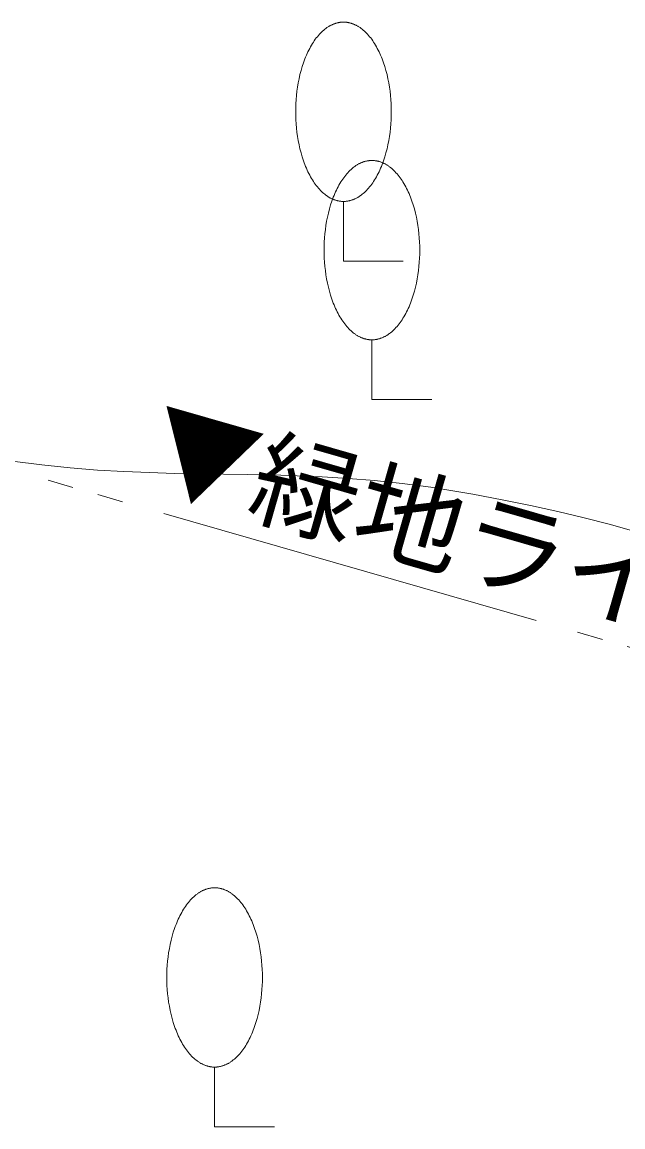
# Model space of a CAD drawing. Units: millimetres at full size, sheet at 1:200; details may follow other scales. Extents: x -40000 to 40000, y -27700 to 27700.
# Drawn here: x -15102 to -12309, y 3152 to 8286 of the extents above; entities that cross this region are included whole.
import ezdxf
from ezdxf.enums import TextEntityAlignment as Align

# ---------------------------------------------------------------- set-up
doc = ezdxf.new("R2010")
doc.units = ezdxf.units.MM
doc.header["$LTSCALE"] = 200
doc.linetypes.add('DOUBLE_CHAIN2', pattern=[12.8, 9, -1, 0.6, -0.6, 0.6, -1])
for name, color, linetype, lineweight in [('0-4_外構２', 6, 'Continuous', 13), ('0-9_雨水ルート', 134, 'Continuous', 9), ('C-0_Layer192', 8, 'Continuous', 18), ('C-D_文字', 1, 'Continuous', 18)]:
    doc.layers.add(name, color=color, linetype=linetype, lineweight=lineweight)
doc.styles.add('ＭＳ ゴシック', font='')
doc.styles.get('ＭＳ ゴシック').set_extended_font_data('MS Gothic')

msp = doc.modelspace()

# ---------------------------------------------------------------- linework, layer by layer
at = {"layer": '0-4_外構２'}
msp.add_lwpolyline([(-12258.1, 5919.8), (-12372.4, 5952), (-12490, 5982.6), (-12611.6, 6011.8), (-12738, 6039.7), (-12869.7, 6066.4), (-13007.5, 6092.2), (-13063, 6102), (-13202.1, 6124.2), (-13335.2, 6141.8), (-13463.1, 6155.4), (-13586.6, 6165.6), (-13706.5, 6173), (-13823.5, 6178), (-13938.5, 6181.3), (-14052.2, 6183.4), (-14165.4, 6185), (-14278.9, 6186.6), (-14393.5, 6188.7), (-14510, 6192), (-14629.1, 6196.9), (-14751.6, 6204.2), (-14878.4, 6214.2), (-15010.3, 6227.7), (-15147.9, 6245.2)], dxfattribs=at)
at = {"layer": '0-9_雨水ルート'}
for points in [[(-13607.9, 8285.9), (-13610.4, 8285.8), (-13612.8, 8285.8), (-13615.3, 8285.6), (-13617.8, 8285.4), (-13620.3, 8285.2), (-13622.8, 8284.9), (-13625.3, 8284.6), (-13627.9, 8284.2), (-13630.4, 8283.7), (-13632.9, 8283.2), (-13635.5, 8282.6), (-13638.1, 8282), (-13640.6, 8281.3), (-13643.2, 8280.6), (-13645.8, 8279.8), (-13648.3, 8278.9), (-13650.9, 8278), (-13653.5, 8277), (-13656.1, 8275.9), (-13658.7, 8274.8), (-13661.3, 8273.7), (-13663.9, 8272.4), (-13666.5, 8271.1), (-13669.1, 8269.8), (-13671.6, 8268.3), (-13674.2, 8266.9), (-13676.8, 8265.3), (-13679.4, 8263.7), (-13682, 8262), (-13684.6, 8260.3), (-13687.1, 8258.5), (-13689.7, 8256.6), (-13694.8, 8252.7), (-13699.9, 8248.5), (-13705, 8244), (-13710, 8239.3), (-13714.9, 8234.3), (-13719.9, 8229.1), (-13724.7, 8223.6)], [(-13495.9, 8229.1), (-13500.8, 8234.3), (-13505.8, 8239.3), (-13510.8, 8244), (-13515.9, 8248.5), (-13521, 8252.7), (-13526.1, 8256.6), (-13528.6, 8258.5), (-13531.2, 8260.3), (-13533.8, 8262), (-13536.4, 8263.7), (-13539, 8265.3), (-13541.5, 8266.9), (-13544.1, 8268.3), (-13546.7, 8269.8), (-13549.3, 8271.1), (-13551.9, 8272.4), (-13554.5, 8273.7), (-13557.1, 8274.8), (-13559.7, 8275.9), (-13562.3, 8277), (-13564.9, 8278), (-13567.4, 8278.9), (-13570, 8279.8), (-13572.6, 8280.6), (-13575.2, 8281.3), (-13577.7, 8282), (-13580.3, 8282.6), (-13582.8, 8283.2), (-13585.4, 8283.7), (-13587.9, 8284.2), (-13590.4, 8284.6), (-13593, 8284.9), (-13595.5, 8285.2), (-13598, 8285.4), (-13600.5, 8285.6), (-13603, 8285.8), (-13605.4, 8285.8), (-13607.9, 8285.9)], [(-13724.7, 8223.6), (-13729.5, 8217.9), (-13734.3, 8212), (-13738.9, 8205.8), (-13743.5, 8199.3), (-13748, 8192.6), (-13752.4, 8185.8), (-13756.7, 8178.6), (-13760.9, 8171.3), (-13765.1, 8163.8), (-13769.1, 8156.1), (-13773, 8148.1), (-13776.8, 8140.1), (-13780.5, 8131.8), (-13784, 8123.3), (-13787.4, 8114.8), (-13790.8, 8106), (-13793.9, 8097.2), (-13799.9, 8079), (-13805.3, 8060.5), (-13810.2, 8041.6), (-13814.6, 8022.5), (-13818.3, 8003.2), (-13821.6, 7983.8), (-13824.3, 7964.3), (-13826.5, 7944.9), (-13828.1, 7925.6), (-13829.3, 7906.5), (-13829.9, 7887.7), (-13830.2, 7869.1), (-13829.9, 7850.5), (-13829.3, 7831.6), (-13828.1, 7812.5), (-13826.5, 7793.3), (-13824.3, 7773.9), (-13821.6, 7754.4), (-13818.3, 7735), (-13814.6, 7715.7), (-13810.2, 7696.6), (-13805.3, 7677.7)], [(-13405.6, 7696.6), (-13401.2, 7715.7), (-13397.4, 7735), (-13394.2, 7754.4), (-13391.5, 7773.9), (-13389.3, 7793.3), (-13387.7, 7812.5), (-13386.5, 7831.6), (-13385.8, 7850.5), (-13385.6, 7869.1), (-13385.8, 7887.7), (-13386.5, 7906.5), (-13387.7, 7925.6), (-13389.3, 7944.9), (-13391.5, 7964.3), (-13394.2, 7983.8), (-13397.4, 8003.2), (-13401.2, 8022.5), (-13405.6, 8041.6), (-13410.5, 8060.5), (-13415.9, 8079), (-13421.9, 8097.2), (-13425, 8106), (-13428.3, 8114.8), (-13431.8, 8123.3), (-13435.3, 8131.8), (-13439, 8140.1), (-13442.8, 8148.1), (-13446.7, 8156.1), (-13450.7, 8163.8), (-13454.8, 8171.3), (-13459.1, 8178.6), (-13463.4, 8185.8), (-13467.8, 8192.6), (-13472.3, 8199.3), (-13476.9, 8205.8), (-13481.5, 8212), (-13486.3, 8217.9), (-13491.1, 8223.6), (-13495.9, 8229.1)], [(-13805.3, 7677.7), (-13799.9, 7659.2), (-13793.9, 7641), (-13790.8, 7632.2), (-13787.4, 7623.4), (-13784, 7614.8), (-13780.5, 7606.4), (-13776.8, 7598.1), (-13773, 7590), (-13769.1, 7582.1), (-13765.1, 7574.4), (-13760.9, 7566.9), (-13756.7, 7559.6), (-13752.4, 7552.4), (-13748, 7545.5), (-13743.5, 7538.9), (-13738.9, 7532.4), (-13734.3, 7526.2), (-13729.5, 7520.3), (-13724.7, 7514.6), (-13719.9, 7509.1), (-13714.9, 7503.9), (-13710, 7498.9), (-13705, 7494.2), (-13699.9, 7489.7), (-13694.8, 7485.5), (-13689.7, 7481.6), (-13687.1, 7479.7), (-13684.6, 7477.9), (-13682, 7476.2), (-13679.4, 7474.5), (-13676.8, 7472.9), (-13674.2, 7471.3), (-13671.6, 7469.8), (-13669.1, 7468.4), (-13666.5, 7467.1), (-13663.9, 7465.8), (-13661.3, 7464.5), (-13658.7, 7463.4), (-13656.1, 7462.3)], [(-13557.1, 7463.4), (-13554.5, 7464.5), (-13551.9, 7465.8), (-13549.3, 7467.1), (-13546.7, 7468.4), (-13544.1, 7469.8), (-13541.5, 7471.3), (-13539, 7472.9), (-13536.4, 7474.5), (-13533.8, 7476.2), (-13531.2, 7477.9), (-13528.6, 7479.7), (-13526.1, 7481.6), (-13521, 7485.5), (-13515.9, 7489.7), (-13510.8, 7494.2), (-13505.8, 7498.9), (-13500.8, 7503.9), (-13495.9, 7509.1), (-13491.1, 7514.6), (-13486.3, 7520.3), (-13481.5, 7526.2), (-13476.9, 7532.4), (-13472.3, 7538.9), (-13467.8, 7545.5), (-13463.4, 7552.4), (-13459.1, 7559.6), (-13454.8, 7566.9), (-13450.7, 7574.4), (-13446.7, 7582.1), (-13442.8, 7590), (-13439, 7598.1), (-13435.3, 7606.4), (-13431.8, 7614.8), (-13428.3, 7623.4), (-13425, 7632.2), (-13421.9, 7641), (-13415.9, 7659.2), (-13410.5, 7677.7), (-13405.6, 7696.6)], [(-13475.9, 7642.9), (-13478.4, 7642.8), (-13480.8, 7642.8), (-13483.3, 7642.6), (-13485.8, 7642.4), (-13488.3, 7642.2), (-13490.8, 7641.9), (-13493.3, 7641.6), (-13495.9, 7641.2), (-13498.4, 7640.7), (-13500.9, 7640.2), (-13503.5, 7639.6), (-13506.1, 7639), (-13508.6, 7638.3), (-13511.2, 7637.6), (-13513.8, 7636.8), (-13516.3, 7635.9), (-13518.9, 7635), (-13521.5, 7634), (-13524.1, 7632.9), (-13526.7, 7631.8), (-13529.3, 7630.7), (-13531.9, 7629.4), (-13534.5, 7628.1), (-13537.1, 7626.8), (-13539.6, 7625.3), (-13542.2, 7623.9), (-13544.8, 7622.3), (-13547.4, 7620.7), (-13550, 7619), (-13552.6, 7617.3), (-13555.1, 7615.5), (-13557.7, 7613.6), (-13562.8, 7609.7), (-13567.9, 7605.5), (-13573, 7601), (-13578, 7596.3), (-13582.9, 7591.3), (-13587.9, 7586.1), (-13592.7, 7580.6)], [(-13363.9, 7586.1), (-13368.8, 7591.3), (-13373.8, 7596.3), (-13378.8, 7601), (-13383.9, 7605.5), (-13389, 7609.7), (-13394.1, 7613.6), (-13396.6, 7615.5), (-13399.2, 7617.3), (-13401.8, 7619), (-13404.4, 7620.7), (-13407, 7622.3), (-13409.5, 7623.9), (-13412.1, 7625.3), (-13414.7, 7626.8), (-13417.3, 7628.1), (-13419.9, 7629.4), (-13422.5, 7630.7), (-13425.1, 7631.8), (-13427.7, 7632.9), (-13430.3, 7634), (-13432.9, 7635), (-13435.4, 7635.9), (-13438, 7636.8), (-13440.6, 7637.6), (-13443.2, 7638.3), (-13445.7, 7639), (-13448.3, 7639.6), (-13450.8, 7640.2), (-13453.4, 7640.7), (-13455.9, 7641.2), (-13458.4, 7641.6), (-13461, 7641.9), (-13463.5, 7642.2), (-13466, 7642.4), (-13468.5, 7642.6), (-13471, 7642.8), (-13473.4, 7642.8), (-13475.9, 7642.9)], [(-13592.7, 7580.6), (-13597.5, 7574.9), (-13602.3, 7569), (-13606.9, 7562.8), (-13611.5, 7556.3), (-13616, 7549.7), (-13620.4, 7542.8), (-13624.7, 7535.6), (-13628.9, 7528.3), (-13633.1, 7520.8), (-13637.1, 7513.1), (-13641, 7505.1), (-13644.8, 7497.1), (-13648.5, 7488.8), (-13652, 7480.3), (-13655.4, 7471.8), (-13658.8, 7463), (-13661.9, 7454.2), (-13667.9, 7436), (-13673.3, 7417.5), (-13678.2, 7398.6), (-13682.6, 7379.5), (-13686.3, 7360.2), (-13689.6, 7340.8), (-13692.3, 7321.3), (-13694.5, 7301.9), (-13696.1, 7282.7), (-13697.3, 7263.5), (-13697.9, 7244.7), (-13698.2, 7226.1), (-13697.9, 7207.5), (-13697.3, 7188.7), (-13696.1, 7169.5), (-13694.5, 7150.3), (-13692.3, 7130.9), (-13689.6, 7111.4), (-13686.3, 7092), (-13682.6, 7072.7), (-13678.2, 7053.6), (-13673.3, 7034.7)], [(-13273.6, 7053.6), (-13269.2, 7072.7), (-13265.4, 7092), (-13262.2, 7111.4), (-13259.5, 7130.9), (-13257.3, 7150.3), (-13255.7, 7169.5), (-13254.5, 7188.7), (-13253.8, 7207.5), (-13253.6, 7226.1), (-13253.8, 7244.7), (-13254.5, 7263.5), (-13255.7, 7282.7), (-13257.3, 7301.9), (-13259.5, 7321.3), (-13262.2, 7340.8), (-13265.4, 7360.2), (-13269.2, 7379.5), (-13273.6, 7398.6), (-13278.5, 7417.5), (-13283.9, 7436), (-13289.9, 7454.2), (-13293, 7463), (-13296.3, 7471.8), (-13299.8, 7480.3), (-13303.3, 7488.8), (-13307, 7497.1), (-13310.8, 7505.1), (-13314.7, 7513.1), (-13318.7, 7520.8), (-13322.8, 7528.3), (-13327.1, 7535.6), (-13331.4, 7542.8), (-13335.8, 7549.7), (-13340.3, 7556.3), (-13344.9, 7562.8), (-13349.5, 7569), (-13354.3, 7574.9), (-13359.1, 7580.6), (-13363.9, 7586.1)], [(-13656.1, 7462.3), (-13653.5, 7461.2), (-13650.9, 7460.2), (-13648.3, 7459.3), (-13645.8, 7458.4), (-13643.2, 7457.6), (-13640.6, 7456.9), (-13638.1, 7456.2), (-13635.5, 7455.6), (-13632.9, 7455), (-13630.4, 7454.5), (-13627.9, 7454), (-13625.3, 7453.6), (-13622.8, 7453.3), (-13620.3, 7453), (-13617.8, 7452.8), (-13615.3, 7452.6), (-13612.8, 7452.4), (-13610.4, 7452.4), (-13607.9, 7452.3), (-13605.4, 7452.4), (-13603, 7452.4), (-13600.5, 7452.6), (-13598, 7452.8), (-13595.5, 7453), (-13593, 7453.3), (-13590.4, 7453.6), (-13587.9, 7454), (-13585.4, 7454.5), (-13582.8, 7455), (-13580.3, 7455.6), (-13577.7, 7456.2), (-13575.2, 7456.9), (-13572.6, 7457.6), (-13570, 7458.4), (-13567.4, 7459.3), (-13564.9, 7460.2), (-13562.3, 7461.2), (-13559.7, 7462.3), (-13557.1, 7463.4)], [(-13607.9, 7452.3), (-13607.9, 7174.5), (-13330.1, 7174.5)], [(-13673.3, 7034.7), (-13667.9, 7016.2), (-13661.9, 6998), (-13658.8, 6989.2), (-13655.4, 6980.4), (-13652, 6971.9), (-13648.5, 6963.4), (-13644.8, 6955.1), (-13641, 6947), (-13637.1, 6939.1), (-13633.1, 6931.4), (-13628.9, 6923.9), (-13624.7, 6916.6), (-13620.4, 6909.4), (-13616, 6902.5), (-13611.5, 6895.9), (-13606.9, 6889.4), (-13602.3, 6883.2), (-13597.5, 6877.3), (-13592.7, 6871.6), (-13587.9, 6866.1), (-13582.9, 6860.9), (-13578, 6855.9), (-13573, 6851.2), (-13567.9, 6846.7), (-13562.8, 6842.5), (-13557.7, 6838.6), (-13555.1, 6836.7), (-13552.6, 6834.9), (-13550, 6833.2), (-13547.4, 6831.5), (-13544.8, 6829.9), (-13542.2, 6828.3), (-13539.6, 6826.9), (-13537.1, 6825.4), (-13534.5, 6824.1), (-13531.9, 6822.8), (-13529.3, 6821.5), (-13526.7, 6820.4), (-13524.1, 6819.3)], [(-13425.1, 6820.4), (-13422.5, 6821.5), (-13419.9, 6822.8), (-13417.3, 6824.1), (-13414.7, 6825.4), (-13412.1, 6826.9), (-13409.5, 6828.3), (-13407, 6829.9), (-13404.4, 6831.5), (-13401.8, 6833.2), (-13399.2, 6834.9), (-13396.6, 6836.7), (-13394.1, 6838.6), (-13389, 6842.5), (-13383.9, 6846.7), (-13378.8, 6851.2), (-13373.8, 6855.9), (-13368.8, 6860.9), (-13363.9, 6866.1), (-13359.1, 6871.6), (-13354.3, 6877.3), (-13349.5, 6883.2), (-13344.9, 6889.4), (-13340.3, 6895.9), (-13335.8, 6902.5), (-13331.4, 6909.4), (-13327.1, 6916.6), (-13322.8, 6923.9), (-13318.7, 6931.4), (-13314.7, 6939.1), (-13310.8, 6947), (-13307, 6955.1), (-13303.3, 6963.4), (-13299.8, 6971.9), (-13296.3, 6980.4), (-13293, 6989.2), (-13289.9, 6998), (-13283.9, 7016.2), (-13278.5, 7034.7), (-13273.6, 7053.6)], [(-13524.1, 6819.3), (-13521.5, 6818.2), (-13518.9, 6817.2), (-13516.3, 6816.3), (-13513.8, 6815.4), (-13511.2, 6814.6), (-13508.6, 6813.9), (-13506.1, 6813.2), (-13503.5, 6812.6), (-13500.9, 6812), (-13498.4, 6811.5), (-13495.9, 6811), (-13493.3, 6810.6), (-13490.8, 6810.3), (-13488.3, 6810), (-13485.8, 6809.8), (-13483.3, 6809.6), (-13480.8, 6809.4), (-13478.4, 6809.4), (-13475.9, 6809.3), (-13473.4, 6809.4), (-13471, 6809.4), (-13468.5, 6809.6), (-13466, 6809.8), (-13463.5, 6810), (-13461, 6810.3), (-13458.4, 6810.6), (-13455.9, 6811), (-13453.4, 6811.5), (-13450.8, 6812), (-13448.3, 6812.6), (-13445.7, 6813.2), (-13443.2, 6813.9), (-13440.6, 6814.6), (-13438, 6815.4), (-13435.4, 6816.3), (-13432.9, 6817.2), (-13430.3, 6818.2), (-13427.7, 6819.3), (-13425.1, 6820.4)], [(-13475.9, 6809.3), (-13475.9, 6531.5), (-13198.1, 6531.5)], [(-14206.9, 4262.9), (-14209.4, 4262.8), (-14211.8, 4262.8), (-14214.3, 4262.6), (-14216.8, 4262.5), (-14219.3, 4262.2), (-14221.8, 4261.9), (-14224.3, 4261.6), (-14226.9, 4261.2), (-14229.4, 4260.7), (-14231.9, 4260.2), (-14234.5, 4259.6), (-14237.1, 4259), (-14239.6, 4258.3), (-14242.2, 4257.6), (-14244.8, 4256.8), (-14247.3, 4255.9), (-14249.9, 4255), (-14252.5, 4254), (-14255.1, 4252.9), (-14257.7, 4251.8), (-14260.3, 4250.7), (-14262.9, 4249.4), (-14265.5, 4248.1), (-14268, 4246.8), (-14270.6, 4245.4), (-14273.2, 4243.9), (-14275.8, 4242.3), (-14278.4, 4240.7), (-14281, 4239), (-14283.6, 4237.3), (-14286.1, 4235.5), (-14288.7, 4233.6), (-14293.8, 4229.7), (-14298.9, 4225.5), (-14304, 4221), (-14309, 4216.3), (-14313.9, 4211.3), (-14318.9, 4206.1), (-14323.7, 4200.7)], [(-14094.9, 4206.1), (-14099.8, 4211.3), (-14104.8, 4216.3), (-14109.8, 4221), (-14114.9, 4225.5), (-14120, 4229.7), (-14125.1, 4233.6), (-14127.6, 4235.5), (-14130.2, 4237.3), (-14132.8, 4239), (-14135.4, 4240.7), (-14138, 4242.3), (-14140.5, 4243.9), (-14143.1, 4245.4), (-14145.7, 4246.8), (-14148.3, 4248.1), (-14150.9, 4249.4), (-14153.5, 4250.7), (-14156.1, 4251.8), (-14158.7, 4252.9), (-14161.3, 4254), (-14163.9, 4255), (-14166.4, 4255.9), (-14169, 4256.8), (-14171.6, 4257.6), (-14174.2, 4258.3), (-14176.7, 4259), (-14179.3, 4259.6), (-14181.8, 4260.2), (-14184.4, 4260.7), (-14186.9, 4261.2), (-14189.4, 4261.6), (-14192, 4261.9), (-14194.5, 4262.2), (-14197, 4262.5), (-14199.5, 4262.6), (-14202, 4262.8), (-14204.4, 4262.8), (-14206.9, 4262.9)], [(-14323.7, 4200.7), (-14328.5, 4194.9), (-14333.2, 4189), (-14337.9, 4182.8), (-14342.5, 4176.3), (-14347, 4169.7), (-14351.4, 4162.8), (-14355.7, 4155.7), (-14359.9, 4148.3), (-14364.1, 4140.8), (-14368.1, 4133.1), (-14372, 4125.2), (-14375.8, 4117.1), (-14379.5, 4108.8), (-14383, 4100.4), (-14386.4, 4091.8), (-14389.7, 4083), (-14392.9, 4074.2), (-14398.9, 4056.1), (-14404.3, 4037.5), (-14409.2, 4018.6), (-14413.6, 3999.5), (-14417.3, 3980.2), (-14420.6, 3960.8), (-14423.3, 3941.3), (-14425.5, 3921.9), (-14427.1, 3902.7), (-14428.3, 3883.6), (-14428.9, 3864.7), (-14429.2, 3846.1), (-14428.9, 3827.5), (-14428.3, 3808.7), (-14427.1, 3789.6), (-14425.5, 3770.3), (-14423.3, 3750.9), (-14420.6, 3731.4), (-14417.3, 3712), (-14413.6, 3692.7), (-14409.2, 3673.6), (-14404.3, 3654.7)], [(-14004.6, 3673.6), (-14000.2, 3692.7), (-13996.4, 3712), (-13993.2, 3731.4), (-13990.5, 3750.9), (-13988.3, 3770.3), (-13986.7, 3789.6), (-13985.5, 3808.7), (-13984.8, 3827.5), (-13984.6, 3846.1), (-13984.8, 3864.7), (-13985.5, 3883.6), (-13986.7, 3902.7), (-13988.3, 3921.9), (-13990.5, 3941.3), (-13993.2, 3960.8), (-13996.4, 3980.2), (-14000.2, 3999.5), (-14004.6, 4018.6), (-14009.4, 4037.5), (-14014.9, 4056.1), (-14020.8, 4074.2), (-14024, 4083), (-14027.3, 4091.8), (-14030.8, 4100.4), (-14034.3, 4108.8), (-14038, 4117.1), (-14041.8, 4125.2), (-14045.7, 4133.1), (-14049.7, 4140.8), (-14053.8, 4148.3), (-14058.1, 4155.7), (-14062.4, 4162.8), (-14066.8, 4169.7), (-14071.3, 4176.3), (-14075.9, 4182.8), (-14080.5, 4189), (-14085.3, 4194.9), (-14090.1, 4200.7), (-14094.9, 4206.1)], [(-14404.3, 3654.7), (-14398.9, 3636.2), (-14392.9, 3618.1), (-14389.7, 3609.2), (-14386.4, 3600.4), (-14383, 3591.9), (-14379.5, 3583.4), (-14375.8, 3575.2), (-14372, 3567.1), (-14368.1, 3559.1), (-14364.1, 3551.4), (-14359.9, 3543.9), (-14355.7, 3536.6), (-14351.4, 3529.4), (-14347, 3522.6), (-14342.5, 3515.9), (-14337.9, 3509.4), (-14333.2, 3503.2), (-14328.5, 3497.3), (-14323.7, 3491.6), (-14318.9, 3486.1), (-14313.9, 3480.9), (-14309, 3475.9), (-14304, 3471.2), (-14298.9, 3466.7), (-14293.8, 3462.5), (-14288.7, 3458.6), (-14286.1, 3456.7), (-14283.6, 3454.9), (-14281, 3453.2), (-14278.4, 3451.5), (-14275.8, 3449.9), (-14273.2, 3448.3), (-14270.6, 3446.9), (-14268, 3445.4), (-14265.5, 3444.1), (-14262.9, 3442.8), (-14260.3, 3441.5), (-14257.7, 3440.4), (-14255.1, 3439.3)], [(-14156.1, 3440.4), (-14153.5, 3441.5), (-14150.9, 3442.8), (-14148.3, 3444.1), (-14145.7, 3445.4), (-14143.1, 3446.9), (-14140.5, 3448.3), (-14138, 3449.9), (-14135.4, 3451.5), (-14132.8, 3453.2), (-14130.2, 3454.9), (-14127.6, 3456.7), (-14125.1, 3458.6), (-14120, 3462.5), (-14114.9, 3466.7), (-14109.8, 3471.2), (-14104.8, 3475.9), (-14099.8, 3480.9), (-14094.9, 3486.1), (-14090.1, 3491.6), (-14085.3, 3497.3), (-14080.5, 3503.2), (-14075.9, 3509.4), (-14071.3, 3515.9), (-14066.8, 3522.6), (-14062.4, 3529.4), (-14058.1, 3536.6), (-14053.8, 3543.9), (-14049.7, 3551.4), (-14045.7, 3559.1), (-14041.8, 3567.1), (-14038, 3575.2), (-14034.3, 3583.4), (-14030.8, 3591.9), (-14027.3, 3600.4), (-14024, 3609.2), (-14020.8, 3618.1), (-14014.9, 3636.2), (-14009.4, 3654.7), (-14004.6, 3673.6)], [(-14255.1, 3439.3), (-14252.5, 3438.2), (-14249.9, 3437.2), (-14247.3, 3436.3), (-14244.8, 3435.4), (-14242.2, 3434.6), (-14239.6, 3433.9), (-14237.1, 3433.2), (-14234.5, 3432.6), (-14231.9, 3432), (-14229.4, 3431.5), (-14226.9, 3431), (-14224.3, 3430.6), (-14221.8, 3430.3), (-14219.3, 3430), (-14216.8, 3429.8), (-14214.3, 3429.6), (-14211.8, 3429.5), (-14209.4, 3429.4), (-14206.9, 3429.3), (-14204.4, 3429.4), (-14202, 3429.5), (-14199.5, 3429.6), (-14197, 3429.8), (-14194.5, 3430), (-14192, 3430.3), (-14189.4, 3430.6), (-14186.9, 3431), (-14184.4, 3431.5), (-14181.8, 3432), (-14179.3, 3432.6), (-14176.7, 3433.2), (-14174.2, 3433.9), (-14171.6, 3434.6), (-14169, 3435.4), (-14166.4, 3436.3), (-14163.9, 3437.2), (-14161.3, 3438.2), (-14158.7, 3439.3), (-14156.1, 3440.4)], [(-14206.9, 3429.3), (-14206.9, 3151.5), (-13929, 3151.5)]]:
    msp.add_lwpolyline(points, dxfattribs=at)
at = {"layer": 'C-0_Layer192', "color": 134, "linetype": 'DOUBLE_CHAIN2', "lineweight": 9}
msp.add_line((-16903.1, 6708.2), (-9370.1, 4546.2), dxfattribs=at)

# ---------------------------------------------------------------- texts
at = {"layer": 'C-D_文字', "style": 'ＭＳ ゴシック'}
msp.add_text('▼緑地ライン', height=366.6, rotation=343.986, dxfattribs=at).set_placement((-14578.4, 6041), align=Align.BOTTOM_LEFT)

doc.saveas('drawing.dxf')
